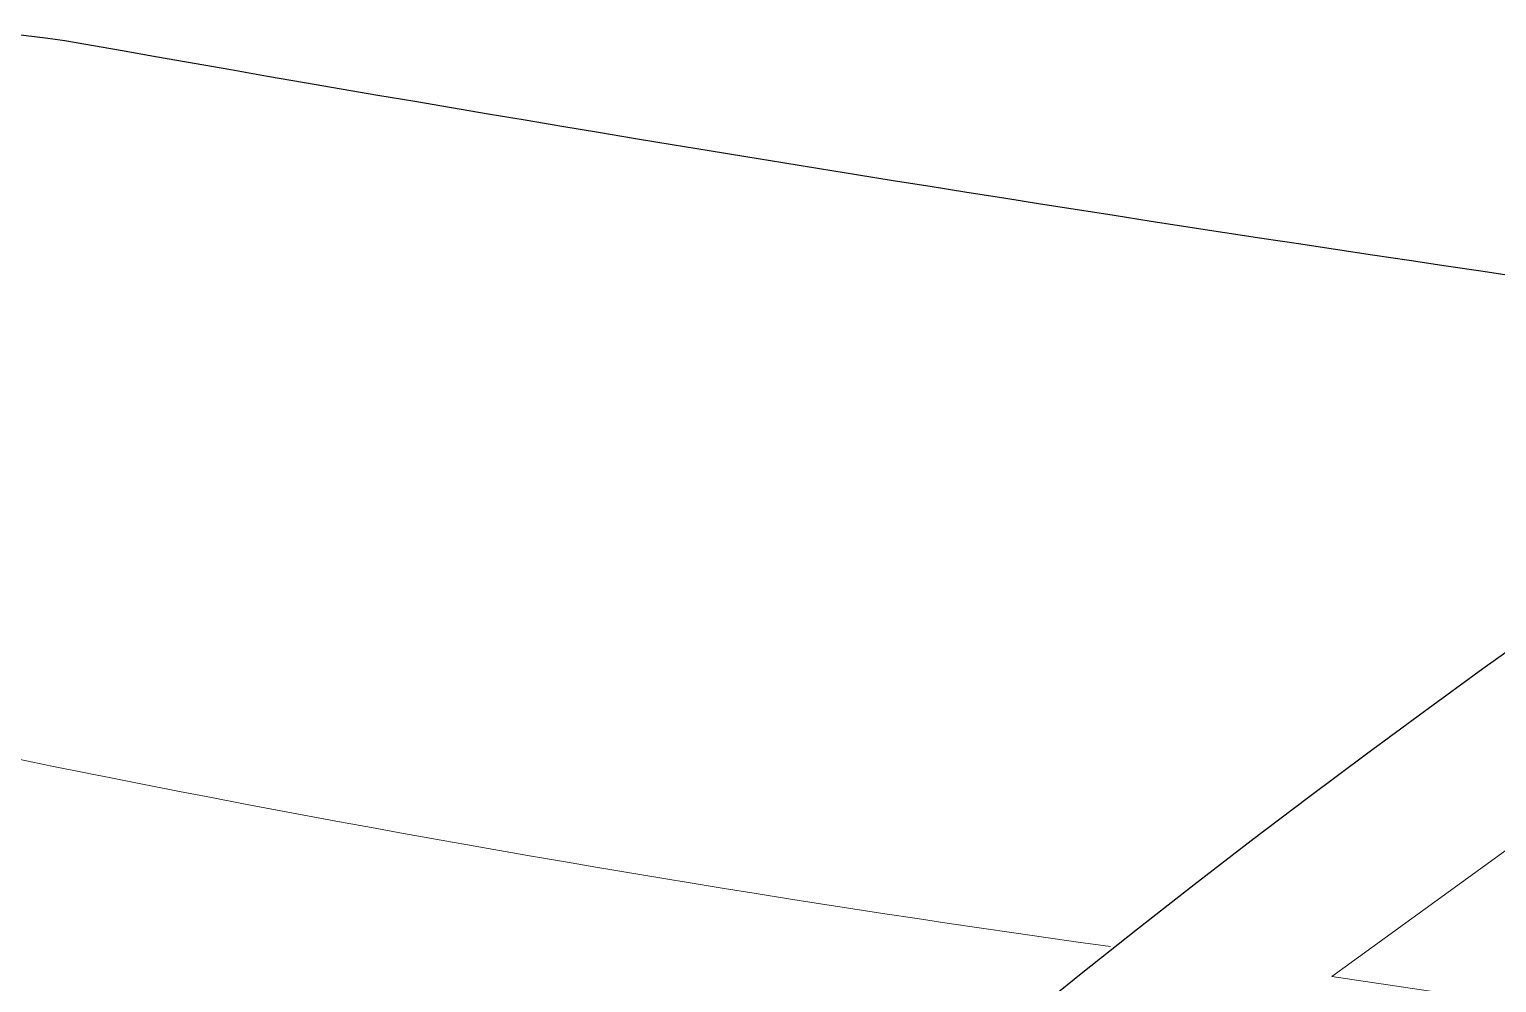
# Model space of a CAD drawing. Header units: millimetres. Extents: x 547073 to 557369, y 9424164 to 9429566.
# Drawn here: x 549043.86 to 549053.04, y 9428317.48 to 9428323.44 of the extents above; entities that cross this region are included whole.
import ezdxf

# ---------------------------------------------------------------- set-up
doc = ezdxf.new("R2010")
doc.units = ezdxf.units.MM
doc.layers.add('--- HATCH VEREDAS', color=7, linetype='Continuous', lineweight=25, true_color=0xb4b4b4)
doc.layers.add('GRASS', color=81, linetype='Continuous', lineweight=0)
doc.layers.add('trazado manzanas', color=6, linetype='Continuous', lineweight=25)

msp = doc.modelspace()

# ---------------------------------------------------------------- linework, layer by layer
at = {"layer": '--- HATCH VEREDAS', "lineweight": 15, "elevation": 35.757}
msp.add_lwpolyline([(549016.4239, 9428117.0701, -0.054918), (549093.2214, 9428303.2464, -0.002446), (549096.9665, 9428310.0174, 0.001836), (549099.2393, 9428314.1195, 0.004323), (549104.6335, 9428314.1888, 0.001353), (549106.2882, 9428317.2508, 0.573274), (549103.5893, 9428321.6694), (549101.1897, 9428321.6342), (549098.4626, 9428316.5172, -0.035392), (549054.7911, 9428319.5364), (549052.0065, 9428317.5144, 0.036349), (549097.1837, 9428314.1176, -0.001578), (549095.2314, 9428310.6026, 0.00234), (549091.6426, 9428304.1109, 0.054918), (549014.6947, 9428117.5701, 0.017343)], format="xyb", dxfattribs=at)
at = {"layer": '--- HATCH VEREDAS', "lineweight": 15}
msp.add_lwpolyline([(549016.4239, 9428117.0701, -0.054918), (549093.2214, 9428303.2464, -0.002446), (549096.9665, 9428310.0174, 0.001836), (549099.2393, 9428314.1195, 0.004323), (549104.6335, 9428314.1888, 0.001353), (549106.2882, 9428317.2508, 0.573274), (549103.5893, 9428321.6694), (549101.1897, 9428321.6342), (549098.4626, 9428316.5172, -0.035392), (549054.7911, 9428319.5364), (549052.0065, 9428317.5144, 0.036349), (549097.1837, 9428314.1176, -0.001578), (549095.2314, 9428310.6026, 0.00234), (549091.6426, 9428304.1109, 0.054918), (549014.6947, 9428117.5701, 0.017343)], format="xyb", dxfattribs=at)
at = {"layer": 'GRASS', "elevation": 35.757}
msp.add_lwpolyline([(549101.1897, 9428321.6342, -0.01114), (549087.6238, 9428321.7911, 0.107728), (549081.6738, 9428320.7978, -0.117619), (549073.8103, 9428319.5639, -0.02428), (549044.2028, 9428323.3461, 0.32513), (549037.8578, 9428320.2569, 0.029588), (549050.6221, 9428317.7024, 0.029588)], format="xyb", dxfattribs=at)
at = {"layer": 'trazado manzanas'}
for points in [[(549101.1895, 9428321.634), (549101.2539, 9428321.6349, -0.011192), (549087.6238, 9428321.7911, 0.11044), (549081.5331, 9428320.7408, -0.115376), (549073.8103, 9428319.5639, -0.02428), (549044.2028, 9428323.3461, 0.32513), (549037.8578, 9428320.2569)], [(549039.9301, 9428187.5239, -0.034673), (549093.2214, 9428303.2207, -0.002446), (549096.9665, 9428309.9918, 0.001836), (549099.2393, 9428314.0938, 0.004323), (549104.6335, 9428314.1632, 0.001353), (549106.2882, 9428317.2251, 0.573274), (549103.5893, 9428321.6437), (549101.1897, 9428321.6086), (549098.7827, 9428317.0923, -0.036319), (549054.0594, 9428320.2207, 0.223723), (549026.3287, 9428272.5091, -0.182349), (549003.6101, 9428225.119, 0.09548)]]:
    msp.add_lwpolyline(points, format="xyb", dxfattribs=at)

doc.saveas('drawing.dxf')
